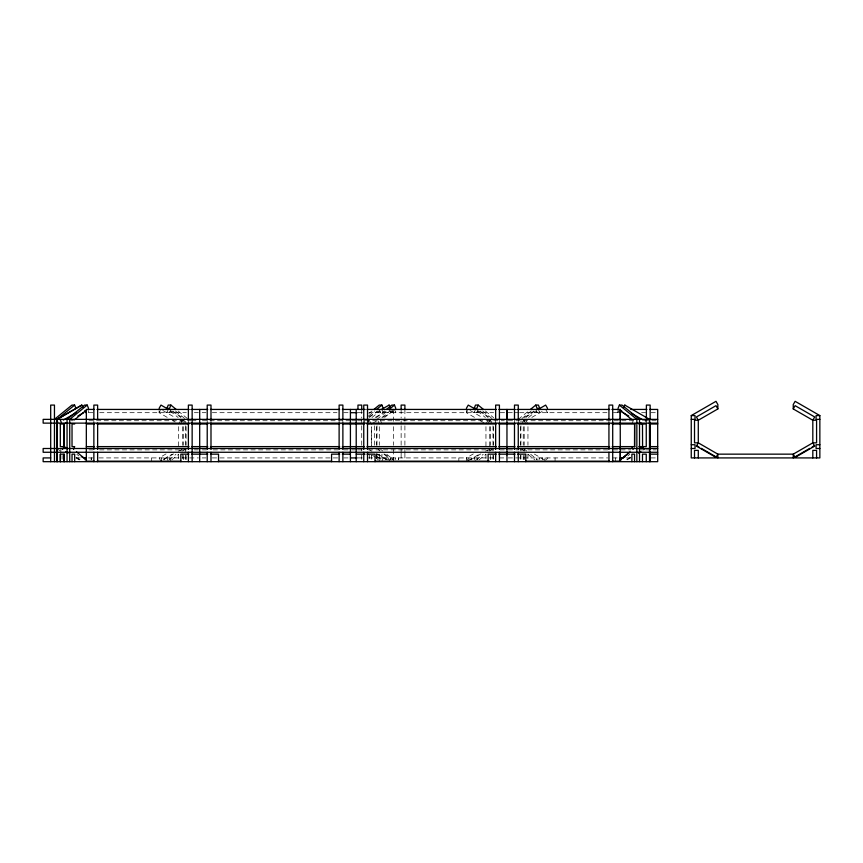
<?xml version="1.0" encoding="UTF-8"?>
<svg xmlns="http://www.w3.org/2000/svg" width="863" height="863" viewBox="0 0 863 863"><rect width="100%" height="100%" fill="white"/><g stroke="black" fill="none" stroke-linecap="round" stroke-linejoin="round"><path stroke-width="0.65" stroke-dasharray="4.32 3.24" d="M168.231 409.429L166.893 412.697L166.893 410.518M170.896 409.429L169.558 412.697L169.558 410.518M180.745 424.003L182.071 420.734M183.409 424.003L184.736 420.734M379.386 460.745L380.54 457.919M382.05 460.745L383.204 457.919M392.374 459.806L393.14 457.919M395.038 459.806L395.804 457.919M475.502 409.429L474.165 412.697L474.165 410.518M478.167 409.429L476.829 412.697L476.829 410.518M488.016 424.003L489.343 420.734M490.68 424.003L492.007 420.734M536.311 459.806L537.077 457.919M538.976 459.806L539.742 457.919M631.878 424.003L633.215 420.734M167.163 417.347L159.105 412.697L160.982 409.429L174.811 417.412M178.684 424.003L180.561 420.734M389.849 459.806L390.993 457.919L391.004 461.683M474.434 417.347L466.376 412.697L468.253 409.429L482.083 417.412M485.955 424.003L487.832 420.734M546.452 459.806L547.541 457.919M169.04 459.936L175.966 454.283M179.914 451.058L181.899 449.44M171.705 459.936L178.63 454.283M182.578 451.058L184.563 449.44M368.922 413.485L372.007 410.961M368.501 415.998L374.671 410.961M369.321 417.509L377.239 411.047M371.985 417.509L379.903 411.047M376.376 417.681L384.607 410.961M376.991 419.364L387.271 410.961M381.921 417.509L389.828 411.047M384.585 417.509L392.492 411.047M518.264 419.364L528.544 410.961M531.209 410.961L520.928 419.364L520.928 421.867M525.858 417.509L533.766 411.047M476.311 459.936L483.237 454.283M487.185 451.058L489.17 449.44M528.523 417.509L536.43 411.047M478.976 459.936L485.901 454.283M489.85 451.058L491.834 449.44M627.789 455.901L629.839 454.283M166.009 453.927L159.105 457.919L160.734 460.745L172.255 454.089M163.29 459.85L173.657 453.862M178.263 451.209L180.561 449.871M368.814 416.764L379.008 410.917M375.222 417.412L389.127 409.429M372.503 423.334L377.185 420.68M382.87 417.347L391.004 412.697L391.004 408.35M524.294 417.412L535.535 410.917M531.835 417.412L543.345 410.766M466.376 461.683L466.376 457.919L473.28 453.927M468.005 460.745L479.526 454.089M470.562 459.85L480.928 453.862M485.535 451.209L487.832 449.871M626.84 459.418L630.368 457.422M627.088 459.85L630.551 457.854M189.633 409.429L192.147 409.429M514.488 409.429L518.264 409.429M88.997 412.697L92.999 412.697M99.666 412.697L186.343 412.697M194.348 412.697L198.35 412.697M202.201 412.697L205.966 412.697M212.33 412.697L337.012 412.697M343.722 412.697L349.084 412.697M357.962 412.697L362.503 412.697M368.868 412.697L493.614 412.697M500.249 412.697L506.959 412.697M508.21 412.697L512.288 412.697M514.488 412.697L518.264 412.697M519.602 412.697L606.98 412.697M613.453 412.697L617.649 412.697M641.597 412.697L645.621 412.697M650.982 412.697L656.355 412.697M70.69 420.734L73.355 420.734M88.997 420.734L190.896 420.734M191.683 420.734L198.35 420.734M202.374 420.734L350.421 420.734M351.759 420.734L357.109 420.734M357.562 420.734L504.283 420.734M508.275 420.734L635.945 420.734M644.23 420.734L656.344 420.734M88.997 449.871L92.999 449.871M99.666 449.871L186.343 449.871M194.348 449.871L198.35 449.871M202.374 449.871L206.419 449.871M213.139 449.871L338.307 449.871M343.69 449.871L350.421 449.871M351.759 449.871L357.109 449.871M357.562 449.871L362.945 449.871M368.328 449.871L493.614 449.871M500.227 449.871L504.283 449.871M508.275 449.871L519.062 449.871M520.27 449.871L607.897 449.871M613.28 449.871L630.777 449.871M640.195 449.871L644.23 449.871M645.578 449.871L656.344 449.871M75.933 457.919L81.262 457.919M88.533 457.919L93.862 457.919M98.965 457.919L188.382 457.919M189.633 457.919L198.425 457.919M202.201 457.919L205.966 457.919M212.32 457.919L337.778 457.919M343.722 457.919L349.084 457.919M357.962 457.919L362.503 457.919M368.425 457.919L495.653 457.919M499.418 457.919L504.445 457.919M508.21 457.919L514.488 457.919M515.75 457.919L607.681 457.919M612.773 457.919L618.361 457.919M626.365 457.919L630.368 457.919M650.982 457.919L656.43 457.919M478.372 410.917L489.612 417.412M480.195 420.68L484.801 423.334M534.391 454.089L545.901 460.745M384.013 453.927L391.004 457.919L389.116 461.176L376.365 453.862M377.778 454.089L389.375 460.745M369.461 449.871L371.845 451.209M171.101 410.917L182.341 417.412M172.924 420.68L175.232 422.007M76.268 457.422L82.104 460.745M76.095 457.854L79.547 459.85M77.163 458.523L79.461 459.85M485.362 410.961L493.593 417.681M482.697 410.961L492.989 419.364M480.141 411.047L488.048 417.509M524.747 449.44L526.721 451.058M530.68 454.283L537.595 459.936M477.476 411.047L485.384 417.509M522.083 449.44L524.057 451.058M528.016 454.283L534.931 459.936M380.81 449.44L382.784 451.058M386.743 454.283L393.657 459.936M378.145 449.44L380.119 451.058M384.078 454.283L390.993 459.936M376.117 455.901L381.068 459.936M372.471 455.092L375.437 457.519M376.419 458.318L378.404 459.936M178.091 410.961L188.382 419.364M175.426 410.961L185.718 419.364L185.718 423.129M172.87 411.047L180.788 417.509M170.205 411.047L178.123 417.509M76.807 454.283L78.781 455.901M58.274 449.44L60.248 451.058M545.653 409.429L547.541 412.697L547.541 410.518M526.074 420.734L527.951 424.003M466.376 457.919L468.253 461.176M389.051 409.429L391.004 412.697L390.928 410.518M369.472 420.734L371.349 424.003L371.424 446.613L371.349 426.667M538.415 409.429L539.742 412.697L539.742 410.518M535.75 409.429L537.077 412.697L537.077 410.518M524.564 420.734L525.901 424.003M521.899 420.734L523.237 424.003M476.829 457.919L477.595 459.806M474.165 457.919L475.319 460.745M394.477 409.429L395.804 412.697L395.804 410.518M391.813 409.429L393.14 412.697L393.14 410.518M381.878 409.429L383.204 412.697L383.204 410.518M379.213 409.429L380.54 412.697L380.54 410.518M380.626 420.734L381.964 424.003M377.962 420.734L379.299 424.003M368.026 420.734L369.364 424.003M169.558 457.919L170.712 460.745M166.893 457.919L168.048 460.745M62.093 424.003L60.755 420.734L58.091 420.734L59.428 424.003M646.387 420.734L646.387 424.003M645.751 419.364L645.751 421.867M618.102 410.518L618.102 412.697M618.037 410.518L618.037 412.697M615.373 457.919L615.373 461.683M608.933 420.734L608.933 424.003M555.071 457.919L555.071 461.683M545.071 457.919L545.071 461.683M542.406 457.919L542.406 459.806M527.951 426.667L527.951 445.286M527.951 454.154L527.951 461.683M524.693 419.364L524.693 421.867M524.693 448.501L524.693 451.004M524.186 426.667L524.186 445.286M524.186 455.405L524.186 461.683M523.593 419.364L523.593 421.867M523.237 426.667L523.237 445.286M523.237 455.405L523.237 461.683M520.928 425.793L520.928 445.826M520.928 448.501L520.928 451.004M520.928 454.952L520.928 458.997M520.572 426.667L520.572 445.286M520.572 455.405L520.572 459.17M518.264 420.238L518.264 424.003M514.488 420.238L514.488 424.003M499.418 419.364L499.418 424.003M495.653 420.734L495.653 424.003M493.345 426.667L493.345 445.286M493.345 455.405L493.345 459.17M492.989 425.793L492.989 445.826M492.989 448.501L492.989 451.004M492.989 454.952L492.989 458.997M490.68 426.667L490.68 445.286M490.68 455.405L490.68 461.683M490.324 419.364L490.324 421.867M489.72 426.667L489.72 446.613M489.213 419.364L489.213 421.867M489.213 448.501L489.213 451.004M485.955 426.667L485.955 446.613M485.955 454.154L485.955 459.17M471.5 457.919L471.5 459.806M468.836 457.919L468.836 461.683M466.376 408.35L466.376 412.697M458.836 457.919L458.836 461.683M404.898 409.429L404.898 421.867M404.898 425.793L404.898 445.826M404.898 449.44L404.898 453.204M404.898 453.614L404.898 461.683M401.133 409.429L401.133 418.059M401.133 420.734L401.133 424.003M401.133 425.793L401.133 445.826M401.133 449.44L401.133 453.204M401.133 453.614L401.133 461.683M398.544 457.919L398.544 459.806M398.469 457.919L398.469 459.806M393.593 409.429L393.593 424.003M393.593 426.667L393.593 445.286M393.593 449.752L393.593 461.176M388.533 457.919L388.533 459.806M385.869 457.919L385.869 459.806M381.964 454.154L381.964 461.683M379.299 426.667L379.299 445.286M379.299 454.154L379.299 459.17M376.991 425.793L376.991 445.826M376.991 453.614L376.991 458.997M376.635 426.667L376.635 445.286M376.635 454.154L376.635 459.17M374.326 425.793L374.326 445.826M369.267 454.154L369.364 459.17M368.156 419.364L368.156 421.867M367.519 420.238L367.519 424.003M364.391 419.364L364.391 423.129M363.755 420.238L363.755 424.003M361.726 409.429L361.726 418.059M361.726 419.364L361.726 424.003M361.726 425.793L361.726 451.004M361.726 454.952L361.726 460.745M342.881 420.734L342.881 424.003M339.116 420.734L339.116 424.003M210.993 420.238L210.993 424.003M207.217 420.238L207.217 424.003M188.382 420.734L188.382 424.003M186.074 426.667L186.074 445.286M186.074 455.405L186.074 461.683M185.718 425.793L185.718 445.826M185.718 448.501L185.718 452.266M185.718 454.952L185.718 461.683M183.409 426.667L183.409 445.286M183.409 455.405L183.409 461.683M183.053 419.364L183.053 421.867M182.449 426.667L182.449 445.286M182.449 454.154L182.449 461.683M181.942 419.364L181.942 421.867M181.942 448.501L181.942 451.004M178.684 426.667L178.684 446.613M178.684 454.154L178.684 461.683M164.229 457.919L164.229 459.806M161.564 457.919L161.564 461.683M159.105 410.518L159.105 412.697M151.564 457.919L151.564 461.683M93.862 420.734L93.862 424.003M91.273 457.919L91.273 459.806M91.198 457.919L91.198 459.806M88.533 410.518L88.533 412.697M78.598 457.919L78.598 459.806M62.093 455.405L62.093 459.17M60.885 419.364L60.885 423.129M60.885 448.501L60.885 452.266M371.424 459.17L371.424 455.405L371.349 459.17"/><path stroke-width="1.29" d="M506.937 448.792L506.937 446.613M506.948 419.483L506.959 409.429L506.959 423.129M612.245 461.176L620.238 461.176L620.238 457.919L622.989 457.919M620.227 448.792L620.227 446.613L620.227 449.127M620.238 420.238L620.238 409.429L611.932 409.429M73.538 449.44L74.693 446.613L72.028 446.613L72.028 424.003L74.693 424.003M85.103 459.806L85.868 457.919M170.896 405.081L169.558 408.35L166.893 408.35L168.231 405.081L170.896 405.081L176.041 409.278M478.167 405.081L476.829 408.35L474.165 408.35L475.502 405.081L478.167 405.081L483.302 409.278M618.037 408.35L619.44 405.081M620.702 412.697L621.587 410.518M62.449 449.44L64.078 446.613L64.078 424.003L66.462 422.676M159.105 408.35L160.982 405.081L166.602 408.328M466.376 408.35L468.253 405.081L473.873 408.328M623.528 407.26L624.855 405.081M793.237 408.933L795.125 405.664L814.704 416.969L812.817 420.238L812.817 442.848L814.704 446.106L795.125 457.412L793.237 454.154L717.865 454.154L698.286 442.848L694.521 442.848L694.521 420.238L698.286 420.238L717.865 408.933L717.865 404.574L715.988 401.317L691.252 415.588L691.252 457.919L819.85 457.919L819.85 415.588L795.125 401.317L793.237 404.574L793.237 408.933L812.817 420.238L816.581 420.238L816.581 442.848L812.817 442.848L793.237 454.154L793.237 457.919M54.455 419.364L71.942 405.081L74.606 405.081L75.933 408.35M57.12 461.683L57.131 419.364L74.606 405.081M88.533 408.35L87.206 405.081L69.72 419.364L69.72 461.683M74.347 419.936L87.206 409.429M374.067 409.278L379.213 405.081L381.878 405.081L383.204 408.35M376.732 409.278L381.878 405.081M386.667 409.278L391.813 405.081L394.477 405.081L395.804 408.35M389.332 409.278L394.477 405.081M530.605 409.278L535.75 405.081L538.415 405.081L539.742 408.35L537.077 408.35L535.75 405.081M620.173 459.936L630.066 451.867M622.223 458.318L629.149 452.665M57.12 419.364L81.845 405.081M63.344 420.076L76.02 412.762M77.897 416.02L83.657 412.697M381.176 409.623L389.116 405.081M538.911 408.976L545.653 405.081L547.541 408.35M622.903 457.919L625.287 456.592M639.03 448.609L642.568 446.613L642.482 424.003L640.173 422.676M638.609 453.204L640.918 451.867M794.866 456.98L809.839 448.329M812.148 447.002L814.445 445.675M622.978 412.697L628.739 416.02M64.153 446.613L60.313 446.613L60.313 424.003L64.153 424.003L64.067 446.613L67.605 448.609M87.206 405.081L84.542 405.081L67.055 419.364L67.055 461.683M94.326 409.429L86.332 409.429L86.332 423.129M97.001 409.429L189.019 409.429M191.683 409.429L207.756 409.429M210.453 409.429L339.655 409.429M342.341 409.429L365.135 409.429M366.98 409.429L496.29 409.429M498.879 409.429L515.028 409.429M517.617 409.429L609.645 409.429M630.777 409.429L646.926 409.429M649.612 409.429L657.692 409.429L657.692 461.683L43.15 461.683L43.15 457.919L50.69 457.919M350.421 412.697L357.109 412.697M691.252 415.588L695.028 415.588L695.028 419.364L691.252 419.364M819.85 415.588L816.085 415.588L816.085 419.364L819.85 419.364M657.692 419.364L43.15 419.364L43.15 423.129L657.692 423.129M94.326 424.003L86.332 424.003L86.332 461.176L94.326 461.176M97.001 424.003L189.019 424.003M191.683 424.003L207.756 424.003M210.453 424.003L339.698 424.003M342.341 424.003L364.294 424.003M366.98 424.003L496.225 424.003M498.879 424.003L514.952 424.003M517.617 424.003L609.58 424.003M612.18 424.003L634.812 424.003M638.847 424.003L646.258 424.003L646.258 446.613L638.847 446.613M649.612 424.003L657.692 424.003M691.252 444.725L695.028 444.725L695.028 448.501L691.252 448.501M819.85 444.725L816.085 444.725L816.085 448.501L819.85 448.501M86.332 446.613L94.326 446.613M97.001 446.613L189.019 446.613M191.683 446.613L207.756 446.613M210.453 446.613L339.698 446.613M342.341 446.613L364.294 446.613M366.98 446.613L496.225 446.613M498.879 446.613L514.952 446.613M517.617 446.613L609.58 446.613M612.18 446.613L634.812 446.613M649.612 446.613L657.692 446.613M657.692 448.501L43.15 448.501L43.15 452.266L657.692 452.266M188.921 454.154L180.842 454.154L180.842 461.683M191.608 454.154L207.756 454.154M210.453 454.154L218.522 454.154L218.522 461.683M339.655 454.154L331.575 454.154L331.575 461.683M342.341 454.154L350.421 454.154M356.214 454.154L365.006 454.154M366.98 454.154L375.06 454.154L375.06 461.683M496.193 454.154L488.113 454.154L488.113 461.683M498.879 454.154L515.028 454.154M517.724 454.154L525.794 454.154L525.794 461.683M649.612 454.154L657.692 454.154M86.429 457.919L83.668 457.919L81.349 456.592M350.421 457.919L357.109 457.919M97.001 461.176L181.014 461.176M218.522 461.176L331.575 461.176M375.06 461.176L489.461 461.176M525.61 461.176L609.58 461.176M696.657 445.675L698.954 447.002M701.263 448.329L716.236 456.98M624.79 405.081L649.591 419.364L649.591 461.683L649.515 419.364M631.705 413.42L643.215 420.076M65.642 451.867L67.95 453.204M620.357 410.238L632.223 419.936M76.505 451.867L86.397 459.936M717.865 408.933L715.988 405.664L696.409 416.969L698.286 420.238L698.286 442.848L696.409 446.106L715.988 457.412L717.865 454.154L717.865 457.919M642.482 446.613L644.122 449.44M389.051 405.081L390.378 407.26M83.107 407.26L81.78 405.081L57.055 419.364L57.055 461.683M631.878 446.613L633.108 449.44M620.702 457.919L621.468 459.806M84.984 410.518L85.868 412.697M620.238 409.429L620.249 412.697M620.238 451.64L620.238 461.176M506.937 452.385L506.948 454.898M816.581 457.919L816.581 450.378L812.817 450.378L812.817 457.919M698.286 457.919L698.286 450.378L694.521 450.378L694.521 457.919M650.152 419.483L650.152 405.081L646.387 405.081L646.387 418.231M650.152 423.129L650.152 449.44M650.152 452.266L650.152 461.683M646.258 461.683L646.258 454.154L642.482 454.154L642.482 461.683M639.515 461.683L639.515 419.364L622.029 405.081L619.364 405.081L636.851 419.364L636.851 461.683M634.542 461.683L634.542 454.154L631.878 454.154L631.878 461.683M620.314 411.942L620.238 423.129M620.238 424.003L620.314 458.674M612.708 461.683L612.708 405.081L608.933 405.081L608.933 419.483M608.933 423.129L608.933 449.44M608.933 452.266L608.933 461.683M518.264 419.483L518.264 405.081L514.488 405.081L514.488 419.483M518.264 423.129L518.264 449.44M518.264 452.266L518.264 461.683M514.488 423.129L514.488 449.44M514.488 452.266L514.488 461.683M506.959 424.003L506.959 461.683M499.418 419.483L499.418 405.081L495.653 405.081L495.653 419.483M499.418 423.129L499.418 449.44M499.418 452.266L499.418 461.683M495.653 423.129L495.653 449.44M495.653 452.266L495.653 461.683M404.898 408.976L404.898 405.081L401.133 405.081L401.133 408.976M367.519 419.483L367.519 405.081L363.755 405.081L363.755 419.483M367.519 423.129L367.519 449.44M367.519 452.266L367.519 461.683M363.755 423.129L363.755 449.44M363.755 452.266L363.755 461.683M361.726 408.976L361.726 405.081L357.962 405.081L357.962 408.976M356.214 409.429L356.214 461.683M350.421 409.429L350.421 461.683M342.881 419.483L342.881 405.081L339.116 405.081L339.116 419.483M342.881 423.129L342.881 449.44M342.881 452.266L342.881 461.683M339.116 423.129L339.116 449.44M339.116 452.266L339.116 461.683M210.993 419.483L210.993 405.081L207.217 405.081L207.217 419.483M210.993 423.129L210.993 449.44M210.993 452.266L210.993 461.683M207.217 423.129L207.217 449.44M207.217 452.266L207.217 461.683M199.687 409.429L199.687 423.129M199.687 424.003L199.687 461.683M192.147 461.683L192.147 405.081L188.382 405.081L188.382 419.483M188.382 423.129L188.382 449.44M188.382 452.266L188.382 461.683M97.638 419.483L97.638 405.081L93.862 405.081L93.862 419.483M97.638 423.129L97.638 449.44M97.638 452.266L97.638 461.683M93.862 423.129L93.862 449.44M93.862 452.266L93.862 461.683M74.693 461.683L74.693 454.154L72.028 454.154L72.028 461.683M64.153 461.683L64.153 454.154L60.313 454.154L60.313 461.683M64.078 454.154L64.078 461.683M60.388 454.154L60.388 461.683M54.455 461.683L54.455 405.081L50.69 405.081L50.69 461.683M634.618 446.613L634.618 424.003L634.542 446.613"/></g></svg>
